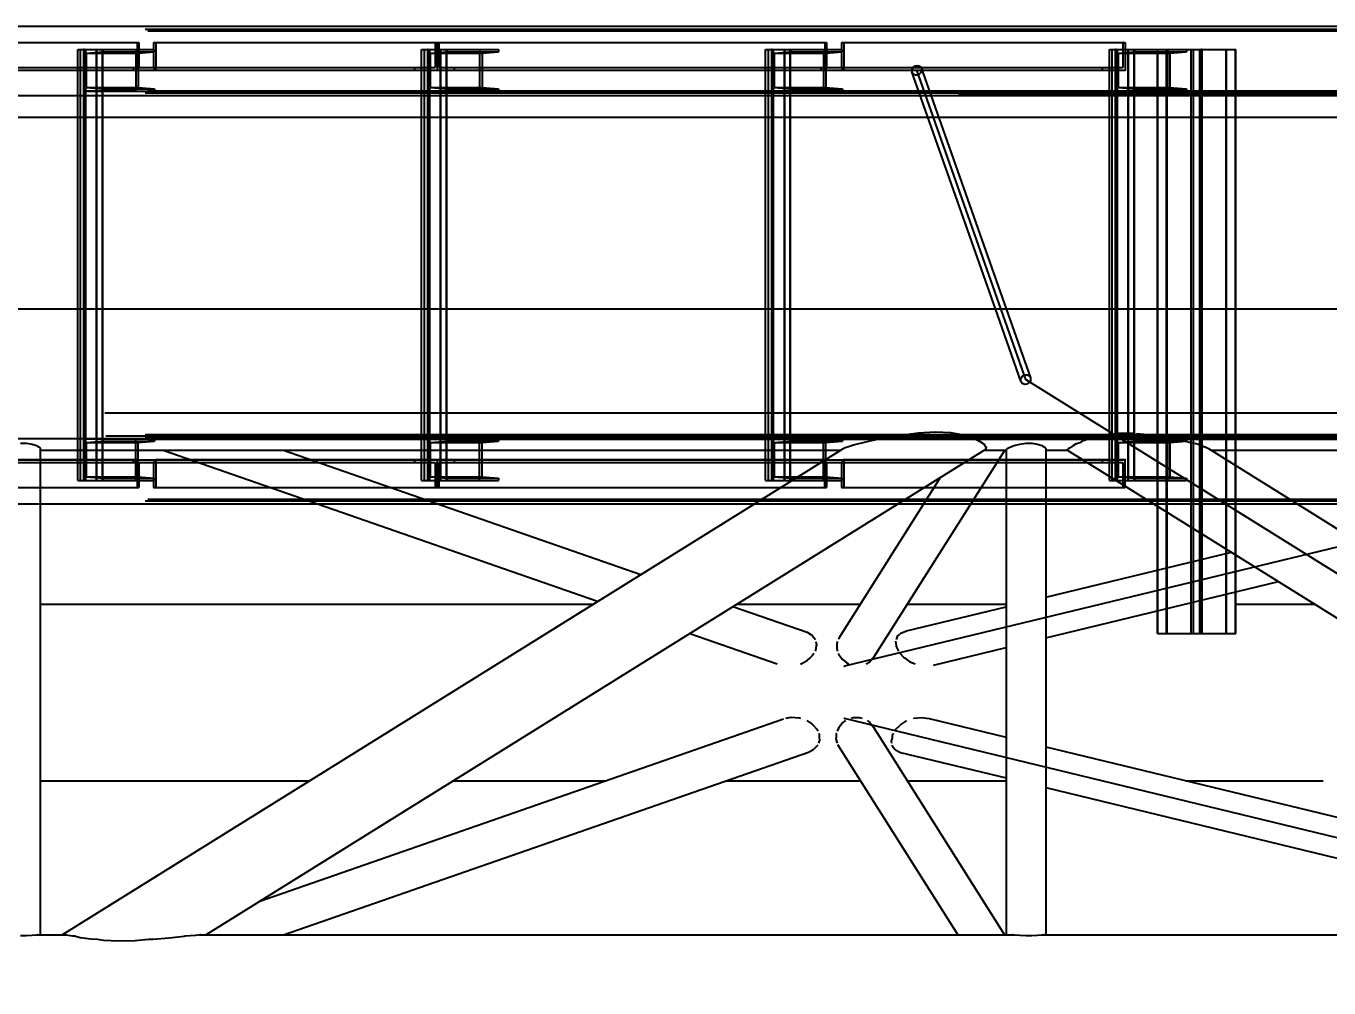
# Model space of a CAD drawing. Header units: millimetres. Extents: x 150209.93 to 150215.05, y 136675.65 to 136679.93.
# Drawn here: x 150214.0792 to 150214.1541, y 136679.0899 to 136679.1453 of the extents above; entities that cross this region are included whole.
import ezdxf

# ---------------------------------------------------------------- set-up
doc = ezdxf.new("R2010")
doc.units = ezdxf.units.MM
doc.header["$LTSCALE"] = 0.25
for name, pattern in [('CENTER', [50.8, 31.75, -6.35, 6.35, -6.35]), ('XKITLINE00', [0]), ('XKITLINE02', [4, 2, -2]), ('XKITLINE03', [6, 3, -1, 1, -1])]:
    doc.linetypes.add(name, pattern=pattern)
doc.styles.add('ROMANS', font='romans.shx')
doc.dimstyles.new('MD300', dxfattribs={"dimtxt": 2.5, "dimasz": 2.5, "dimexe": 1, "dimexo": 1, "dimgap": 0.5, "dimtad": 1, "dimdec": 1, "dimlfac": 50, "dimrnd": 0.5, "dimdsep": 46, "dimtxsty": 'ROMANS', "dimcen": 1, "dimclrd": 146, "dimclre": 146, "dimclrt": 30, "dimadec": 1, "dimazin": 2, "dimtfac": 1, "dimtdec": 1, "dimtmove": 0, "dimatfit": 1, "dimfxl": 1, "dimtolj": 1, "dimtzin": 0, "dimlwd": -1, "dimlwe": -1, "dimarcsym": 0})

# ---------------------------------------------------------------- blocks, each defined once
blk = doc.blocks.new('çatıı')
at = {"color": 116, "linetype": 'XKITLINE02', "true_color": 0x136734}
for p, q in [((24787.73, 17571.02), (26149.07, 17571.02)), ((24788.53, 17570.49), (26149.57, 17570.49)), ((25673.84, 17567.16), (25785.81, 17567.16)), ((25785.32, 17567.16), (25785.32, 17559.16)), ((25785.81, 17567.16), (25785.81, 17559.96)), ((25790.07, 17567.16), (25790.07, 17559.96)), ((25790.07, 17567.16), (25871.63, 17567.16)), ((25790.72, 17567.16), (25790.72, 17559.16)), ((25870.98, 17567.16), (25870.98, 17559.96)), ((25871.61, 17567.16), (25983.58, 17567.16)), ((25871.61, 17567.16), (25871.61, 17559.16)), ((25871.63, 17567.16), (25871.63, 17559.16)), ((25872.1, 17567.16), (25872.1, 17559.96)), ((25983.09, 17567.16), (25983.09, 17559.16)), ((25983.58, 17567.16), (25983.58, 17559.96)), ((25987.84, 17567.16), (25987.84, 17559.96)), ((25987.84, 17567.16), (26069.4, 17567.16)), ((25988.49, 17567.16), (25988.49, 17559.16)), ((26068.74, 17567.16), (26068.74, 17559.96)), ((26069.4, 17567.16), (26069.4, 17559.16)), ((25768.24, 17565.17), (25775.47, 17565.17)), ((25768.24, 17545.67), (25768.24, 17565.17)), ((25769.09, 17441.17), (25769.09, 17565.17)), ((25770.03, 17545.67), (25770.03, 17565.17)), ((25770.03, 17565.17), (25790.37, 17565.17)), ((25770.03, 17565.17), (25770.03, 17553.17)), ((25770.56, 17441.17), (25770.56, 17565.17)), ((25770.72, 17564.11), (25775.47, 17564.49)), ((25770.72, 17564.11), (25785.62, 17564.11)), ((25770.72, 17564.11), (25770.72, 17554.24)), ((25773.68, 17441.17), (25773.68, 17565.17)), ((25773.78, 17441.17), (25773.78, 17565.17)), ((25775.37, 17441.17), (25775.37, 17565.17)), ((25775.47, 17545.67), (25775.47, 17565.17)), ((25775.47, 17565.17), (25775.47, 17564.49)), ((25775.47, 17564.49), (25790.37, 17564.49)), ((25784.93, 17565.17), (25784.93, 17553.17)), ((25785.62, 17564.11), (25790.37, 17564.49)), ((25785.62, 17564.11), (25785.62, 17554.24)), ((25790.37, 17565.17), (25790.37, 17564.49)), ((25867.13, 17565.17), (25874.35, 17565.17)), ((25867.13, 17545.67), (25867.13, 17565.17)), ((25867.98, 17441.17), (25867.98, 17565.17)), ((25868.91, 17565.17), (25889.25, 17565.17)), ((25868.91, 17565.17), (25868.91, 17553.17)), ((25868.91, 17545.67), (25868.91, 17565.17)), ((25869.45, 17441.17), (25869.45, 17565.17)), ((25869.61, 17564.11), (25874.35, 17564.49)), ((25869.61, 17564.11), (25884.5, 17564.11)), ((25869.61, 17564.11), (25869.61, 17554.24)), ((25872.56, 17441.17), (25872.56, 17565.17)), ((25872.67, 17441.17), (25872.67, 17565.17)), ((25874.25, 17441.17), (25874.25, 17565.17)), ((25874.35, 17565.17), (25874.35, 17564.49)), ((25874.35, 17545.67), (25874.35, 17565.17)), ((25874.35, 17564.49), (25889.25, 17564.49)), ((25883.81, 17565.17), (25883.81, 17553.17)), ((25884.5, 17564.11), (25889.25, 17564.49)), ((25884.5, 17564.11), (25884.5, 17554.24)), ((25889.25, 17565.17), (25889.25, 17564.49)), ((25966.01, 17565.17), (25973.24, 17565.17)), ((25966.01, 17545.67), (25966.01, 17565.17)), ((25966.86, 17441.17), (25966.86, 17565.17)), ((25967.8, 17565.17), (25988.13, 17565.17)), ((25967.8, 17565.17), (25967.8, 17553.17)), ((25967.8, 17545.67), (25967.8, 17565.17)), ((25968.33, 17441.17), (25968.33, 17565.17)), ((25968.49, 17564.11), (25973.24, 17564.49)), ((25968.49, 17564.11), (25983.39, 17564.11)), ((25968.49, 17564.11), (25968.49, 17554.24)), ((25971.45, 17441.17), (25971.45, 17565.17)), ((25971.55, 17441.17), (25971.55, 17565.17)), ((25973.13, 17441.17), (25973.13, 17565.17)), ((25973.24, 17565.17), (25973.24, 17564.49)), ((25973.24, 17545.67), (25973.24, 17565.17)), ((25973.24, 17564.49), (25988.13, 17564.49)), ((25982.7, 17565.17), (25982.7, 17553.17)), ((25983.39, 17564.11), (25988.13, 17564.49)), ((25983.39, 17564.11), (25983.39, 17554.24)), ((25988.13, 17565.17), (25988.13, 17564.49)), ((26064.89, 17565.17), (26072.12, 17565.17)), ((26064.89, 17545.67), (26064.89, 17565.17)), ((26065.74, 17441.17), (26065.74, 17565.17)), ((26066.68, 17545.67), (26066.68, 17565.17)), ((26066.68, 17565.17), (26087.02, 17565.17)), ((26066.68, 17565.17), (26066.68, 17553.17)), ((26067.21, 17441.17), (26067.21, 17565.17)), ((26067.37, 17564.11), (26072.12, 17564.49)), ((26067.37, 17564.11), (26082.27, 17564.11)), ((26067.37, 17564.11), (26067.37, 17554.24)), ((26070.33, 17441.17), (26070.33, 17565.17)), ((26070.43, 17441.17), (26070.43, 17565.17)), ((26072.02, 17441.17), (26072.02, 17565.17)), ((26072.12, 17545.67), (26072.12, 17565.17)), ((26072.12, 17565.17), (26072.12, 17564.49)), ((26072.12, 17564.49), (26087.02, 17564.49)), ((26078.68, 17545.67), (26078.68, 17565.17)), ((26078.68, 17565.17), (26101.29, 17565.17)), ((26078.83, 17545.67), (26078.83, 17565.17)), ((26081.36, 17545.67), (26081.36, 17565.17)), ((26081.51, 17545.67), (26081.51, 17565.17)), ((26081.58, 17565.17), (26081.58, 17553.17)), ((26082.27, 17564.11), (26087.02, 17564.49)), ((26082.27, 17564.11), (26082.27, 17554.24)), ((26087.02, 17565.17), (26087.02, 17564.49)), ((26088.4, 17397.18), (26088.4, 17565.17)), ((26089.04, 17397.18), (26089.04, 17565.17)), ((26090.93, 17397.18), (26090.93, 17565.17)), ((26091.57, 17397.18), (26091.57, 17565.17)), ((26098.46, 17397.18), (26098.46, 17565.17)), ((26098.61, 17397.18), (26098.61, 17565.17)), ((26101.14, 17397.18), (26101.14, 17565.17)), ((26101.29, 17545.67), (26101.29, 17565.17)), ((25673.84, 17559.16), (25790.24, 17559.16)), ((25674.34, 17559.96), (25790.24, 17559.96)), ((25719.04, 17559.16), (25785.32, 17559.16)), ((25721.68, 17559.96), (25790.24, 17559.96)), ((25784.16, 17559.96), (25784.16, 17559.16)), ((25784.16, 17559.96), (25870.98, 17559.96)), ((25784.16, 17559.16), (25871.63, 17559.16)), ((25790.24, 17559.96), (25790.24, 17559.16)), ((25865.07, 17559.96), (25865.07, 17559.16)), ((25871.61, 17559.16), (25988.01, 17559.16)), ((25872.1, 17559.96), (25988.01, 17559.96)), ((25876.53, 17559.96), (25876.53, 17559.16)), ((25884.5, 17559.96), (25988.01, 17559.96)), ((25981.93, 17559.96), (25981.93, 17559.16)), ((25981.93, 17559.96), (26068.74, 17559.96)), ((25981.93, 17559.16), (26069.4, 17559.16)), ((25988.01, 17559.96), (25988.01, 17559.16)), ((26008.44, 17560.06), (26008.07, 17559.42)), ((26008.07, 17559.42), (26008.09, 17558.7)), ((26008.44, 17560.06), (26009.09, 17560.47)), ((26009.09, 17560.47), (26009.86, 17560.53)), ((26009.86, 17560.53), (26010.54, 17560.23)), ((26010.54, 17560.23), (26010.94, 17559.65)), ((26011.35, 17558.48), (26010.94, 17559.65)), ((26010.94, 17559.65), (26010.96, 17558.93)), ((26011.11, 17559.16), (26069.4, 17559.16)), ((26062.84, 17559.96), (26062.84, 17559.16)), ((26008.56, 17557.37), (26008.09, 17558.7)), ((26008.09, 17558.7), (26008.49, 17558.12)), ((26008.49, 17558.12), (26009.17, 17557.81)), ((26009.17, 17557.81), (26009.94, 17557.88)), ((26009.94, 17557.88), (26010.59, 17558.29)), ((26010.96, 17558.93), (26010.59, 17558.29)), ((24787.73, 17552.72), (26149.07, 17552.72)), ((24788.53, 17553.26), (26149.57, 17553.26)), ((25021.62, 17552.32), (26143.26, 17552.32)), ((25022.41, 17553.17), (26143.36, 17553.17)), ((25770.03, 17553.17), (25790.37, 17553.17)), ((25770.72, 17554.24), (25785.62, 17554.24)), ((25770.72, 17554.24), (25775.47, 17553.85)), ((25775.47, 17553.85), (25790.37, 17553.85)), ((25775.47, 17553.85), (25775.47, 17553.17)), ((25785.62, 17554.24), (25790.37, 17553.85)), ((25790.37, 17553.85), (25790.37, 17553.17)), ((25868.91, 17553.17), (25889.25, 17553.17)), ((25869.61, 17554.24), (25884.5, 17554.24)), ((25869.61, 17554.24), (25874.35, 17553.85)), ((25874.35, 17553.85), (25889.25, 17553.85)), ((25874.35, 17553.85), (25874.35, 17553.17)), ((25884.5, 17554.24), (25889.25, 17553.85)), ((25889.25, 17553.85), (25889.25, 17553.17)), ((25967.8, 17553.17), (25988.13, 17553.17)), ((25968.49, 17554.24), (25983.39, 17554.24)), ((25968.49, 17554.24), (25973.24, 17553.85)), ((25973.24, 17553.85), (25988.13, 17553.85)), ((25973.24, 17553.85), (25973.24, 17553.17)), ((25983.39, 17554.24), (25988.13, 17553.85)), ((25988.13, 17553.85), (25988.13, 17553.17)), ((26010.5, 17551.87), (26013.68, 17551.87)), ((26066.68, 17553.17), (26087.02, 17553.17)), ((26067.37, 17554.24), (26082.27, 17554.24)), ((26067.37, 17554.24), (26072.12, 17553.85)), ((26072.12, 17553.85), (26087.02, 17553.85)), ((26072.12, 17553.85), (26072.12, 17553.17)), ((26082.27, 17554.24), (26087.02, 17553.85)), ((26087.02, 17553.85), (26087.02, 17553.17)), ((24776.17, 17545.67), (26141.93, 17545.67)), ((26012.69, 17545.67), (26015.87, 17545.67)), ((25768.24, 17441.17), (25768.24, 17490.57)), ((25770.03, 17441.17), (25770.03, 17490.57)), ((25775.47, 17441.17), (25775.47, 17490.57)), ((25867.13, 17441.17), (25867.13, 17490.57)), ((25868.91, 17441.17), (25868.91, 17490.57)), ((25874.35, 17441.17), (25874.35, 17490.57)), ((25966.01, 17441.17), (25966.01, 17490.57)), ((25967.8, 17441.17), (25967.8, 17490.57)), ((25973.24, 17441.17), (25973.24, 17490.57)), ((26039.46, 17469.8), (26032.13, 17490.57)), ((26042.3, 17470.75), (26035.31, 17490.57)), ((26064.89, 17441.17), (26064.89, 17490.57)), ((26066.68, 17441.17), (26066.68, 17490.57)), ((26072.12, 17441.17), (26072.12, 17490.57)), ((26078.68, 17433.83), (26078.68, 17490.57)), ((26078.83, 17433.74), (26078.83, 17490.57)), ((26081.36, 17432.16), (26081.36, 17490.57)), ((26081.51, 17432.07), (26081.51, 17490.57)), ((26101.29, 17409.17), (26101.29, 17490.57)), ((26039.8, 17471.16), (26039.44, 17470.52)), ((26039.46, 17469.8), (26039.44, 17470.52)), ((26039.46, 17469.8), (26039.86, 17469.22)), ((26039.8, 17471.16), (26040.46, 17471.57)), ((26039.86, 17469.22), (26040.54, 17468.92)), ((26040.46, 17471.57), (26041.23, 17471.63)), ((26041.23, 17471.63), (26041.9, 17471.33)), ((26041.3, 17468.98), (26041.96, 17469.39)), ((26041.9, 17471.33), (26042.3, 17470.75)), ((26042.33, 17470.03), (26041.96, 17469.39)), ((26042.33, 17470.03), (26042.3, 17470.75)), ((26040.54, 17468.92), (26041.3, 17468.98)), ((24776.17, 17460.67), (26143.36, 17460.67)), ((24787.73, 17454.47), (26152.7, 17454.47)), ((24776.17, 17453.17), (26143.36, 17453.17)), ((24776.38, 17454.02), (26143.16, 17454.02)), ((24787.73, 17453.62), (26150.7, 17453.62)), ((24788.53, 17453.09), (26151.14, 17453.09)), ((25770.03, 17453.17), (25790.37, 17453.17)), ((25770.03, 17441.17), (25770.03, 17453.17)), ((25770.72, 17452.11), (25775.47, 17452.49)), ((25770.72, 17452.11), (25785.62, 17452.11)), ((25770.72, 17452.11), (25770.72, 17442.24)), ((25775.47, 17453.17), (25775.47, 17452.49)), ((25775.47, 17452.49), (25790.37, 17452.49)), ((25784.93, 17441.17), (25784.93, 17453.17)), ((25785.62, 17452.11), (25790.37, 17452.49)), ((25785.62, 17442.24), (25785.62, 17452.11)), ((25790.37, 17453.17), (25790.37, 17452.49)), ((25868.91, 17453.17), (25889.25, 17453.17)), ((25868.91, 17441.17), (25868.91, 17453.17)), ((25869.61, 17452.11), (25874.35, 17452.49)), ((25869.61, 17452.11), (25884.5, 17452.11)), ((25869.61, 17452.11), (25869.61, 17442.24)), ((25874.35, 17453.17), (25874.35, 17452.49)), ((25874.35, 17452.49), (25889.25, 17452.49)), ((25883.81, 17441.17), (25883.81, 17453.17)), ((25884.5, 17452.11), (25889.25, 17452.49)), ((25884.5, 17442.24), (25884.5, 17452.11)), ((25889.25, 17453.17), (25889.25, 17452.49)), ((25967.8, 17453.17), (25988.13, 17453.17)), ((25967.8, 17441.17), (25967.8, 17453.17)), ((25968.49, 17452.11), (25973.24, 17452.49)), ((25968.49, 17452.11), (25983.39, 17452.11)), ((25968.49, 17452.11), (25968.49, 17442.24)), ((25973.24, 17453.17), (25973.24, 17452.49)), ((25973.24, 17452.49), (25988.13, 17452.49)), ((25982.7, 17441.17), (25982.7, 17453.17)), ((25983.39, 17452.11), (25988.13, 17452.49)), ((25983.39, 17442.24), (25983.39, 17452.11)), ((25988.13, 17453.17), (25988.13, 17452.49)), ((26066.68, 17453.17), (26087.02, 17453.17)), ((26066.68, 17453.17), (26066.68, 17441.17)), ((26067.37, 17452.11), (26072.12, 17452.49)), ((26067.37, 17452.11), (26082.27, 17452.11)), ((26067.37, 17452.11), (26067.37, 17442.24)), ((26072.12, 17453.17), (26072.12, 17452.49)), ((26072.12, 17452.49), (26087.02, 17452.49)), ((26081.58, 17453.17), (26081.58, 17441.17)), ((26082.27, 17452.11), (26087.02, 17452.49)), ((26082.27, 17452.11), (26082.27, 17442.24)), ((26087.02, 17453.17), (26087.02, 17452.49)), ((25673.84, 17447.19), (25790.24, 17447.19)), ((25784.16, 17447.19), (25871.63, 17447.19)), ((25784.16, 17447.19), (25784.16, 17446.39)), ((25785.32, 17447.19), (25785.32, 17439.19)), ((25790.24, 17447.19), (25790.24, 17446.39)), ((25790.72, 17447.19), (25790.72, 17439.19)), ((25865.07, 17447.19), (25865.07, 17446.39)), ((25871.61, 17447.19), (25988.01, 17447.19)), ((25871.61, 17447.19), (25871.61, 17439.19)), ((25871.63, 17447.19), (25871.63, 17439.19)), ((25876.53, 17447.19), (25876.53, 17446.39)), ((25981.93, 17447.19), (26069.4, 17447.19)), ((25981.93, 17447.19), (25981.93, 17446.39)), ((25983.09, 17439.19), (25983.09, 17447.19)), ((25988.01, 17447.19), (25988.01, 17446.39)), ((25988.49, 17447.19), (25988.49, 17439.19)), ((26062.84, 17447.19), (26062.84, 17446.39)), ((26069.4, 17439.19), (26069.4, 17447.19)), ((25674.34, 17446.39), (25790.24, 17446.39)), ((25784.16, 17446.39), (25870.98, 17446.39)), ((25785.81, 17446.39), (25785.81, 17439.19)), ((25790.07, 17446.39), (25790.07, 17439.19)), ((25870.98, 17446.39), (25870.98, 17439.19)), ((25872.1, 17446.39), (25988.01, 17446.39)), ((25872.1, 17446.39), (25872.1, 17439.19)), ((25981.93, 17446.39), (26068.74, 17446.39)), ((25983.58, 17446.39), (25983.58, 17439.19)), ((25987.84, 17446.39), (25987.84, 17439.19)), ((26068.74, 17446.39), (26068.74, 17439.19)), ((25673.84, 17439.19), (25785.81, 17439.19)), ((25768.24, 17441.17), (25775.47, 17441.17)), ((25770.03, 17441.17), (25790.37, 17441.17)), ((25770.72, 17442.24), (25785.62, 17442.24)), ((25770.72, 17442.24), (25775.47, 17441.85)), ((25775.47, 17441.85), (25790.37, 17441.85)), ((25775.47, 17441.85), (25775.47, 17441.17)), ((25785.62, 17442.24), (25790.37, 17441.85)), ((25790.07, 17439.19), (25871.63, 17439.19)), ((25790.37, 17441.85), (25790.37, 17441.17)), ((25867.13, 17441.17), (25874.35, 17441.17)), ((25868.91, 17441.17), (25889.25, 17441.17)), ((25869.61, 17442.24), (25884.5, 17442.24)), ((25869.61, 17442.24), (25874.35, 17441.85)), ((25871.61, 17439.19), (25983.58, 17439.19)), ((25874.35, 17441.85), (25889.25, 17441.85)), ((25874.35, 17441.85), (25874.35, 17441.17)), ((25884.5, 17442.24), (25889.25, 17441.85)), ((25889.25, 17441.85), (25889.25, 17441.17)), ((25966.01, 17441.17), (25973.24, 17441.17)), ((25967.8, 17441.17), (25988.13, 17441.17)), ((25968.49, 17442.24), (25983.39, 17442.24)), ((25968.49, 17442.24), (25973.24, 17441.85)), ((25973.24, 17441.85), (25988.13, 17441.85)), ((25973.24, 17441.85), (25973.24, 17441.17)), ((25983.39, 17442.24), (25988.13, 17441.85)), ((25987.84, 17439.19), (26069.4, 17439.19)), ((25988.13, 17441.85), (25988.13, 17441.17)), ((26064.89, 17441.17), (26072.12, 17441.17)), ((26066.68, 17441.17), (26087.02, 17441.17)), ((26067.37, 17442.24), (26082.27, 17442.24)), ((26067.37, 17442.24), (26072.12, 17441.85)), ((26072.12, 17441.85), (26087.02, 17441.85)), ((26072.12, 17441.85), (26072.12, 17441.17)), ((26082.27, 17442.24), (26087.02, 17441.85)), ((26087.02, 17441.85), (26087.02, 17441.17)), ((24788.53, 17435.86), (26133.23, 17435.86)), ((24787.73, 17435.32), (26131.69, 17435.32)), ((25746.09, 17434.47), (25757.49, 17434.47)), ((25837.29, 17434.47), (25871.93, 17434.47)), ((25962.74, 17434.47), (26004.03, 17434.47)), ((26011.51, 17434.47), (26025, 17434.47)), ((26035.18, 17434.47), (26046.58, 17434.47)), ((26077.66, 17434.47), (26118.9, 17434.47)), ((26078.68, 17397.18), (26078.68, 17415.41)), ((26078.83, 17397.18), (26078.83, 17415.45)), ((26081.36, 17404.34), (26081.36, 17416.06)), ((26081.51, 17404.38), (26081.51, 17416.1)), ((26078.68, 17397.18), (26081.36, 17397.18))]:
    blk.add_line(p, q, dxfattribs=at)
at = {"color": 7, "linetype": 'XKITLINE00'}
for p, q in [((25185.79, 17571.87), (26149.63, 17571.87)), ((26032.13, 17490.57), (26008.56, 17557.37)), ((26035.31, 17490.57), (26011.35, 17558.48)), ((25724.63, 17551.87), (26010.5, 17551.87)), ((26013.68, 17551.87), (26149.63, 17551.87)), ((25726.82, 17545.67), (26012.69, 17545.67)), ((25768.24, 17490.57), (25768.24, 17545.67)), ((25770.03, 17490.57), (25770.03, 17545.67)), ((25775.47, 17490.57), (25775.47, 17545.67)), ((25867.13, 17490.57), (25867.13, 17545.67)), ((25868.91, 17490.57), (25868.91, 17545.67)), ((25874.35, 17490.57), (25874.35, 17545.67)), ((25966.01, 17490.57), (25966.01, 17545.67)), ((25967.8, 17490.57), (25967.8, 17545.67)), ((25973.24, 17490.57), (25973.24, 17545.67)), ((26015.87, 17545.67), (26143.36, 17545.67)), ((26064.89, 17490.57), (26064.89, 17545.67)), ((26066.68, 17490.57), (26066.68, 17545.67)), ((26072.12, 17490.57), (26072.12, 17545.67)), ((26078.68, 17490.57), (26078.68, 17545.67)), ((26078.83, 17490.57), (26078.83, 17545.67)), ((26081.36, 17490.57), (26081.36, 17545.67)), ((26081.51, 17490.57), (26081.51, 17545.67)), ((26101.29, 17490.57), (26101.29, 17545.67)), ((25757.49, 17434.47), (25837.29, 17434.47)), ((25871.93, 17434.47), (25962.74, 17434.47)), ((26004.03, 17434.47), (26011.51, 17434.47)), ((26025, 17434.47), (26035.18, 17434.47)), ((26046.58, 17434.47), (26077.66, 17434.47)), ((26078.68, 17415.41), (26078.68, 17433.83)), ((26078.83, 17415.45), (26078.83, 17433.74)), ((26081.36, 17416.06), (26081.36, 17432.16)), ((26081.51, 17416.1), (26081.51, 17432.07)), ((26118.9, 17434.47), (26131.92, 17434.47)), ((26101.29, 17397.18), (26101.29, 17409.17)), ((26081.36, 17397.18), (26081.36, 17404.34)), ((26081.51, 17397.18), (26081.51, 17404.38)), ((26081.36, 17397.18), (26101.29, 17397.18))]:
    blk.add_line(p, q, dxfattribs=at)
at = {"color": 1, "linetype": 'XKITLINE03'}
for p, q in [((25770.03, 17441.17), (25770.03, 17565.17)), ((25868.91, 17441.17), (25868.91, 17565.17)), ((25967.8, 17441.17), (25967.8, 17565.17)), ((26066.68, 17441.17), (26066.68, 17565.17)), ((26091.4, 17397.18), (26091.4, 17565.17)), ((25673.84, 17559.16), (25785.32, 17559.16)), ((25790.72, 17559.16), (25871.63, 17559.16)), ((25871.61, 17559.16), (25983.09, 17559.16)), ((25988.49, 17559.16), (26069.4, 17559.16)), ((26040.88, 17470.27), (26009.51, 17559.17)), ((24776.17, 17553.17), (26140.38, 17553.17)), ((25784.93, 17553.17), (25770.03, 17553.17)), ((25883.81, 17553.17), (25868.91, 17553.17)), ((25982.7, 17553.17), (25967.8, 17553.17)), ((26081.58, 17553.17), (26066.68, 17553.17)), ((26140.38, 17453.17), (24776.17, 17453.17)), ((25784.93, 17453.17), (25770.03, 17453.17)), ((25883.81, 17453.17), (25868.91, 17453.17)), ((25982.7, 17453.17), (25967.8, 17453.17)), ((26081.58, 17453.17), (26066.68, 17453.17)), ((25785.32, 17447.19), (25673.84, 17447.19)), ((25871.63, 17447.19), (25790.72, 17447.19)), ((25983.09, 17447.19), (25871.61, 17447.19)), ((26069.4, 17447.19), (25988.49, 17447.19))]:
    blk.add_line(p, q, dxfattribs=at)
at = {"color": 8, "linetype": 'XKITLINE00'}
for p, q in [((25185.51, 17490.57), (26261.35, 17490.57)), ((25999.56, 17453.39), (26004.62, 17454.23)), ((26004.62, 17454.23), (26007.14, 17454.49)), ((26007.14, 17454.49), (26009.88, 17454.86)), ((26009.88, 17454.86), (26014.89, 17455.15)), ((26014.89, 17455.15), (26019.23, 17454.96)), ((26019.23, 17454.96), (26021.78, 17454.49)), ((26021.78, 17454.49), (26022.76, 17454.37)), ((26022.76, 17454.37), (26025.63, 17453.59)), ((26060.11, 17453.65), (26063.05, 17454.19)), ((26063.05, 17454.19), (26063.52, 17454.32)), ((26063.52, 17454.32), (26066.86, 17454.71)), ((26067.43, 17454.77), (26071.98, 17454.77)), ((26072.67, 17454.71), (26076.94, 17454.32)), ((26076.94, 17454.32), (26077.69, 17454.19)), ((26077.69, 17454.19), (26081.72, 17453.64)), ((25751.79, 17451.94), (25753.55, 17451.93)), ((25753.55, 17451.93), (25755.14, 17451.69)), ((25755.14, 17451.69), (25756.4, 17451.24)), ((25756.4, 17451.24), (25756.65, 17451.05)), ((25756.65, 17451.05), (25757.21, 17450.8)), ((25757.21, 17450.8), (25757.49, 17450.39)), ((25757.49, 17450.39), (25757.49, 17310.57)), ((25987.98, 17450.18), (25988.96, 17450.72)), ((25988.96, 17450.72), (25990.18, 17451.05)), ((25990.18, 17451.05), (25991.33, 17451.46)), ((25991.33, 17451.46), (25994.9, 17452.36)), ((25994.9, 17452.36), (25995.71, 17452.5)), ((25995.71, 17452.5), (25999.56, 17453.39)), ((26025.63, 17453.59), (26027.49, 17452.55)), ((26027.49, 17452.55), (26027.52, 17452.5)), ((26027.52, 17452.5), (26028.86, 17451.67)), ((26028.86, 17451.67), (26029.07, 17451.05)), ((26029.07, 17451.05), (26029.43, 17450.84)), ((26029.43, 17450.84), (26029.36, 17450.25)), ((26035.46, 17450.4), (26035.31, 17450.17)), ((26035.46, 17450.4), (26036.27, 17450.81)), ((26036.27, 17450.81), (26037.06, 17451.03)), ((26037.06, 17451.03), (26037.53, 17451.25)), ((26037.53, 17451.25), (26039.12, 17451.69)), ((26039.12, 17451.69), (26040.88, 17451.91)), ((26040.88, 17451.91), (26042.64, 17451.9)), ((26042.64, 17451.9), (26044.23, 17451.66)), ((26044.23, 17451.66), (26045.49, 17451.22)), ((26045.49, 17451.22), (26045.74, 17451.03)), ((26045.74, 17451.03), (26046.3, 17450.79)), ((26046.3, 17450.79), (26046.58, 17450.37)), ((26046.58, 17450.37), (26046.58, 17310.57)), ((26053.04, 17450.39), (26054.04, 17450.9)), ((26053.04, 17450.39), (26053.04, 17450.31)), ((26054.05, 17450.93), (26054.04, 17450.9)), ((26054.05, 17450.93), (26054.45, 17451.19)), ((26054.52, 17451.24), (26055.41, 17451.82)), ((26055.41, 17451.82), (26056.76, 17452.27)), ((26056.76, 17452.27), (26057.38, 17452.68)), ((26057.46, 17452.74), (26060.11, 17453.65)), ((26081.72, 17453.64), (26086.19, 17452.73)), ((26086.35, 17452.68), (26087.79, 17452.27)), ((26087.79, 17452.27), (26089.8, 17451.81)), ((26089.8, 17451.81), (26091.46, 17451.24)), ((26091.6, 17451.19), (26092.38, 17450.92)), ((26092.44, 17450.9), (26093.4, 17450.38)), ((26093.4, 17450.38), (26317.54, 17310.57)), ((25757.49, 17449.97), (25987.63, 17449.97)), ((25763.75, 17310.57), (25987.93, 17450.16)), ((25792.77, 17449.97), (25917.75, 17406.46)), ((25805.04, 17310.57), (26029.36, 17450.25)), ((25827.41, 17449.97), (25930.17, 17414.2)), ((25987.93, 17450.16), (25987.98, 17450.18)), ((26034.79, 17449.97), (25997.09, 17390.32)), ((26028.92, 17449.97), (26035.18, 17449.97)), ((26035.18, 17450.11), (26035.31, 17450.17)), ((26035.18, 17450.11), (26035.18, 17310.57)), ((26046.58, 17449.97), (26052.81, 17449.97)), ((26052.68, 17450.05), (26053.03, 17450.11)), ((26052.68, 17450.05), (26276.29, 17310.57)), ((26053.04, 17450.28), (26053.03, 17450.11)), ((26094.05, 17449.97), (26261.35, 17449.97)), ((26016.36, 17442.15), (25987.12, 17395.88)), ((26046.58, 17407.64), (26099.96, 17420.56)), ((26046.58, 17395.92), (26113.49, 17412.12)), ((25757.49, 17405.67), (25916.48, 17405.67)), ((25957.78, 17405.67), (25993.31, 17405.67)), ((26006.79, 17405.67), (26035.18, 17405.67)), ((26101.29, 17405.67), (26123.83, 17405.67)), ((25956.65, 17404.98), (25977.96, 17397.56)), ((26006.55, 17397.95), (26035.18, 17404.88)), ((26004.91, 17397.34), (26006.55, 17397.95)), ((25944.23, 17397.24), (25969.41, 17388.47)), ((25977.96, 17397.56), (25979.03, 17396.91)), ((25979.03, 17396.91), (25979.44, 17396.67)), ((25979.44, 17396.67), (25980.35, 17395.5)), ((25980.51, 17394.92), (25980.69, 17393.92)), ((25986.74, 17394.92), (25986.56, 17394.46)), ((25986.56, 17394.46), (25986.56, 17393.69)), ((25987.12, 17395.88), (25986.96, 17395.5)), ((26003.37, 17394.96), (26003.63, 17393.73)), ((26003.83, 17396.31), (26003.55, 17395.5)), ((26003.83, 17396.31), (26004.53, 17396.94)), ((26004.91, 17397.34), (26004.53, 17396.94)), ((25978.73, 17390.14), (25979.46, 17390.75)), ((25979.91, 17391.5), (25979.46, 17390.75)), ((25980.41, 17392.3), (25980.31, 17392.13)), ((25980.62, 17393.69), (25980.41, 17392.3)), ((25980.69, 17393.92), (25980.62, 17393.69)), ((25986.56, 17393.69), (25986.53, 17392.88)), ((25986.53, 17392.88), (25986.76, 17392.13)), ((25986.96, 17391.5), (25987.02, 17391.28)), ((25987.02, 17391.28), (25987.83, 17390.14)), ((26003.63, 17393.73), (26003.63, 17393.43)), ((26003.63, 17393.43), (26004.23, 17392.14)), ((26004.67, 17391.51), (26005.79, 17390.33)), ((26014.28, 17388.1), (26035.18, 17393.16)), ((25976.09, 17388.43), (25977.99, 17389.41)), ((25977.99, 17389.41), (25978.73, 17390.14)), ((25987.83, 17390.14), (25988.01, 17389.86)), ((25988.01, 17389.86), (25989.38, 17388.73)), ((25989.38, 17388.73), (25989.97, 17388.48)), ((25994.95, 17388.48), (25995.98, 17389.07)), ((25996.92, 17390.14), (25995.98, 17389.07)), ((25997.09, 17390.32), (25996.92, 17390.14)), ((26005.79, 17390.33), (26006.02, 17390.18)), ((26006.02, 17390.18), (26007.53, 17389.08)), ((26007.53, 17389.08), (26009.05, 17388.48)), ((25820.6, 17320.26), (25971.22, 17372.71)), ((25971.83, 17372.82), (25973.41, 17373.1)), ((25973.41, 17373.1), (25975.65, 17372.95)), ((25975.65, 17372.95), (25976.06, 17372.82)), ((25977.92, 17372.16), (25979.44, 17371.16)), ((25988.03, 17371.38), (25989.1, 17372.16)), ((25990.6, 17372.82), (25991.16, 17373.01)), ((25991.16, 17373.01), (25992.92, 17373.06)), ((25992.92, 17373.06), (25993.8, 17372.82)), ((25995.23, 17372.16), (25996.01, 17371.63)), ((26004.79, 17370.93), (26006.54, 17372.1)), ((26006.54, 17372.1), (26006.66, 17372.15)), ((26008.58, 17372.81), (26008.65, 17372.84)), ((26008.65, 17372.84), (26010.9, 17373.06)), ((26010.9, 17373.06), (26013.06, 17372.74)), ((26013.06, 17372.74), (26035.18, 17367.39)), ((25979.44, 17371.16), (25979.7, 17370.84)), ((25979.7, 17370.84), (25980.75, 17369.74)), ((25980.75, 17369.74), (25981.03, 17369.11)), ((25981.31, 17368.5), (25981.47, 17368.14)), ((25981.47, 17368.14), (25981.48, 17367.26)), ((25986.35, 17368.42), (25986.31, 17367.26)), ((25986.39, 17368.5), (25986.35, 17368.42)), ((25986.96, 17370), (25986.62, 17369.11)), ((25987.63, 17370.84), (25986.96, 17370)), ((25988.03, 17371.38), (25987.63, 17370.84)), ((25996.01, 17371.63), (25996.61, 17370.84)), ((25996.61, 17370.84), (25997.02, 17370.3)), ((25997.02, 17370.3), (26034.77, 17310.57)), ((26002.81, 17368.49), (26002.48, 17367.87)), ((26003.34, 17369.48), (26003.14, 17369.11)), ((26003.34, 17369.48), (26004.67, 17370.79)), ((26004.79, 17370.93), (26004.67, 17370.79)), ((25981.08, 17365.08), (25980.02, 17364)), ((25981.09, 17365.13), (25981.08, 17365.08)), ((25981.58, 17366.53), (25981.28, 17365.69)), ((25981.48, 17367.26), (25981.58, 17366.53)), ((25986.31, 17367.26), (25986.28, 17366.79)), ((25986.28, 17366.79), (25986.62, 17365.69)), ((25986.73, 17365.31), (26021.33, 17310.57)), ((26002.42, 17367.21), (26002.15, 17366.28)), ((26002.15, 17366.28), (26002.27, 17365.68)), ((26002.39, 17365.12), (26002.44, 17364.86)), ((26002.48, 17367.87), (26002.42, 17367.21)), ((26002.44, 17364.86), (26003.24, 17363.96)), ((26046.58, 17364.63), (26269.82, 17310.57)), ((25827.41, 17310.57), (25978.33, 17363.12)), ((25978.33, 17363.12), (25979.93, 17363.9)), ((25980.02, 17364), (25979.93, 17363.9)), ((26003.24, 17363.96), (26003.4, 17363.73)), ((26003.4, 17363.73), (26004.85, 17363.01)), ((26004.85, 17363.01), (26035.18, 17355.67)), ((25757.49, 17354.87), (25834.89, 17354.87)), ((25876.19, 17354.87), (25920, 17354.87)), ((25954.64, 17354.87), (25993.33, 17354.87)), ((26006.77, 17354.87), (26035.18, 17354.87)), ((26086.86, 17354.87), (26126.38, 17354.87)), ((26046.58, 17352.91), (26221.42, 17310.57)), ((25751.79, 17310.4), (25753.55, 17310.4)), ((25753.55, 17310.4), (25755.14, 17310.46)), ((25755.14, 17310.46), (25756.4, 17310.57)), ((25756.4, 17310.57), (25756.66, 17310.62)), ((25756.41, 17310.57), (25764.8, 17310.57)), ((25756.66, 17310.62), (25756.92, 17310.59)), ((25764.35, 17310.59), (25764.66, 17310.62)), ((25764.66, 17310.62), (25764.96, 17310.52)), ((25764.96, 17310.52), (25766.73, 17310.29)), ((25766.73, 17310.29), (25767.3, 17310.25)), ((25767.3, 17310.25), (25768.98, 17309.82)), ((25768.98, 17309.82), (25772.02, 17309.4)), ((25772.02, 17309.4), (25773.97, 17309.27)), ((25773.97, 17309.27), (25775.67, 17309.04)), ((25775.67, 17309.04), (25779.93, 17308.85)), ((25779.93, 17308.85), (25784.74, 17308.96)), ((25784.74, 17308.96), (25788.64, 17309.27)), ((25788.64, 17309.27), (25789.81, 17309.32)), ((25789.81, 17309.32), (25794.53, 17309.7)), ((25794.53, 17309.7), (25798.9, 17310.21)), ((25798.9, 17310.21), (25799.1, 17310.25)), ((25799.1, 17310.25), (25802.07, 17310.46)), ((25802.07, 17310.46), (25803.56, 17310.62)), ((25803.14, 17310.57), (26037.44, 17310.57)), ((25803.56, 17310.62), (25803.92, 17310.59)), ((26036.62, 17310.59), (26037.06, 17310.62)), ((26037.06, 17310.62), (26037.53, 17310.56)), ((26037.1, 17310.59), (26037.25, 17310.6)), ((26037.53, 17310.56), (26039.12, 17310.45)), ((26039.12, 17310.45), (26040.88, 17310.39)), ((26040.88, 17310.39), (26042.64, 17310.39)), ((26042.64, 17310.39), (26044.23, 17310.45)), ((26044.23, 17310.45), (26045.49, 17310.57)), ((26045.49, 17310.57), (26045.75, 17310.62)), ((26045.49, 17310.57), (26261.35, 17310.57)), ((26045.75, 17310.62), (26046.03, 17310.59))]:
    blk.add_line(p, q, dxfattribs=at)
at = {"color": 8, "linetype": 'CENTER'}
for p, q in [((26329.46, 17470.27), (25988.73, 17387.77)), ((26040.88, 17470.27), (26329.46, 17290.27)), ((26329.46, 17290.27), (25988.73, 17372.77))]:
    blk.add_line(p, q, dxfattribs=at)
at = {"color": 1, "linetype": 'XKITLINE00'}
for centre in [(25770.03, 17565.17), (25868.91, 17565.17), (25967.8, 17565.17), (26066.68, 17565.17), (26091.4, 17565.17), (25785.32, 17559.16), (25790.72, 17559.16), (25871.61, 17559.16), (25871.63, 17559.16), (25983.09, 17559.16), (25988.49, 17559.16), (26009.51, 17559.17), (26069.4, 17559.16), (25770.03, 17553.17), (25784.93, 17553.17), (25868.91, 17553.17), (25883.81, 17553.17), (25967.8, 17553.17), (25982.7, 17553.17), (26066.68, 17553.17), (26081.58, 17553.17), (26040.88, 17470.27), (25770.03, 17453.17), (25784.93, 17453.17), (25868.91, 17453.17), (25883.81, 17453.17), (25967.8, 17453.17), (25982.7, 17453.17), (26066.68, 17453.17), (26081.58, 17453.17), (25785.32, 17447.19), (25790.72, 17447.19), (25871.61, 17447.19), (25871.63, 17447.19), (25983.09, 17447.19), (25988.49, 17447.19), (26069.4, 17447.19), (25770.03, 17441.17), (25868.91, 17441.17), (25967.8, 17441.17), (26066.68, 17441.17), (26091.4, 17397.18)]:
    blk.add_circle(centre, 0.05, dxfattribs=at)
at = {"color": 8, "linetype": 'XKITLINE00'}
for centre in [(26040.88, 17470.27), (25988.73, 17387.77), (25988.73, 17372.77)]:
    blk.add_circle(centre, 0.05, dxfattribs=at)
blk = doc.blocks.new('*D10')
at = {"color": 146, "transparency": 16777216}
for p, q in [((150215.053871, 136679.116998), (150215.053871, 136679.116998)), ((150214.053871, 136678.956981), (150214.053871, 136679.086998)), ((150215.053871, 136678.926981), (150215.053871, 136678.926981))]:
    blk.add_line(p, q, dxfattribs=at)
for points in [[(150214.048871, 136679.086998), (150214.058871, 136679.086998), (150214.053871, 136679.116998)], [(150214.048871, 136678.956981), (150214.058871, 136678.956981), (150214.053871, 136678.926981)]]:
    blk.add_solid(points, dxfattribs=at)
at = {"layer": 'DEFPOINTS', "color": 0, "transparency": 16777216}
for p in [(150214.053871, 136679.116998), (150214.053871, 136679.116998), (150214.053871, 136678.926981)]:
    blk.add_point(p, dxfattribs=at)
at = {"color": 30, "transparency": 16777216, "insert": (150214.028871, 136679.021989), "char_height": 0.03, "attachment_point": 5, "rotation": 90, "style": 'ROMANS'}
blk.add_mtext('\\A1;9.5', dxfattribs=at)

msp = doc.modelspace()

# ---------------------------------------------------------------- block references
at = {"xscale": 0.0002000170049888334, "yscale": 0.0002000170049888334, "zscale": 0.0002000170049888334}
msp.add_blockref('çatıı', (150208.928067, 136675.630592), dxfattribs=at)

# ---------------------------------------------------------------- dimensions: what is measured, and where the dimension line sits
dim = msp.add_aligned_dim(p1=(150214.053871, 136678.926981), p2=(150214.053871, 136679.116998), distance=0, dimstyle='MD300', override={"dimtxt": 0.03, "dimasz": 0.03, "dimgap": 0.01})
dim.commit()
dim.dimension.update_dxf_attribs({"geometry": '*D10', "text_midpoint": (150214.028871, 136679.021989)})

doc.saveas('drawing.dxf')
